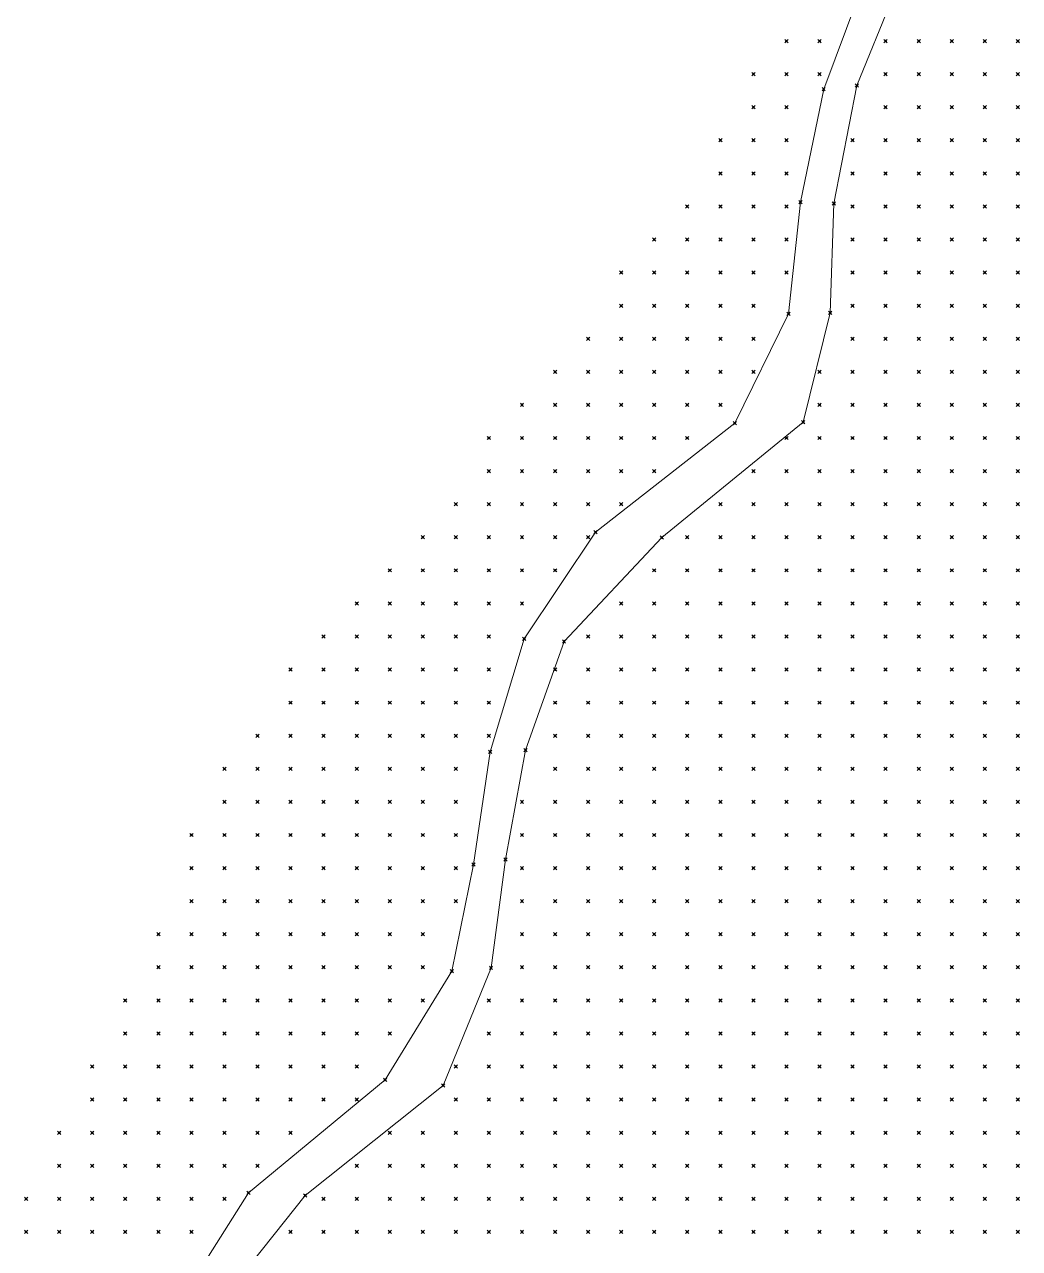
# Model space of a CAD drawing. Header units: metres. Extents: x 441556 to 446409, y 432338 to 461058.
# Drawn here: x 444989.5 to 445079.8, y 435995.3 to 436106.2 of the extents above; entities that cross this region are included whole.
import ezdxf

# ---------------------------------------------------------------- set-up
doc = ezdxf.new("R2010")
doc.units = ezdxf.units.M
doc.header["$MEASUREMENT"] = 0
doc.header["$PDMODE"] = 35
doc.header["$PDSIZE"] = 0.15
for name, color, linetype, lineweight in [('DTM-BRE-RevN_GRP_DRUM FORESTIER', 2, 'Continuous', 0), ('DTM-NOK-RevN_LIDAR_co_lidar', 91, 'Continuous', 0), ('DTM-NOK-RevN_RTK', 32, 'Continuous', 0)]:
    doc.layers.add(name, color=color, linetype=linetype, lineweight=lineweight)

msp = doc.modelspace()

# ---------------------------------------------------------------- linework, layer by layer
at = {"layer": 'DTM-BRE-RevN_GRP_DRUM FORESTIER'}
for p, q in [((445062.046, 436100.379, 327.763), (445065.784, 436110.317, 327.234)), ((445068.931, 436110.212, 327.062), (445065.064, 436100.703, 327.679)), ((445059.94, 436090.131, 328.774), (445062.046, 436100.379, 327.763)), ((445065.064, 436100.703, 327.679), (445062.971, 436090.023, 328.777)), ((445058.86, 436080.012, 329.684), (445059.94, 436090.131, 328.774)), ((445062.971, 436090.023, 328.777), (445062.638, 436080.095, 329.61)), ((445053.981, 436070.097, 331.247), (445058.86, 436080.012, 329.684)), ((445062.638, 436080.095, 329.61), (445060.196, 436070.187, 330.697)), ((445041.351, 436060.212, 333.778), (445053.981, 436070.097, 331.247)), ((445060.196, 436070.187, 330.697), (445047.355, 436059.723, 332.959)), ((445034.879, 436050.556, 335.647), (445041.351, 436060.212, 333.778)), ((445047.355, 436059.723, 332.959), (445038.487, 436050.308, 335.027)), ((445031.785, 436040.307, 337.591), (445034.879, 436050.556, 335.647)), ((445038.487, 436050.308, 335.027), (445035.006, 436040.446, 336.944)), ((445030.264, 436030.092, 339.424), (445031.785, 436040.307, 337.591)), ((445035.006, 436040.446, 336.944), (445033.166, 436030.542, 338.869)), ((445028.314, 436020.412, 341.622), (445030.264, 436030.092, 339.424)), ((445033.166, 436030.542, 338.869), (445031.864, 436020.706, 341.162)), ((445022.259, 436010.548, 344.219), (445028.314, 436020.412, 341.622)), ((445031.864, 436020.706, 341.162), (445027.535, 436010.055, 343.417)), ((445009.856, 436000.324, 347.45), (445022.259, 436010.548, 344.219)), ((445027.535, 436010.055, 343.417), (445015.011, 436000.076, 346.417)), ((445003.374, 435990.062, 348.817), (445009.856, 436000.324, 347.45)), ((445015.011, 436000.076, 346.417), (445007.467, 435990.639, 348.112))]:
    msp.add_line(p, q, dxfattribs=at)
at = {"layer": 'DTM-NOK-RevN_LIDAR_co_lidar'}
for p in [(445058.671, 436104.745, 325.923), (445061.67, 436104.745, 327.056), (445067.669, 436104.745, 327.514), (445070.668, 436104.745, 329.278), (445073.668, 436104.745, 332.194), (445076.667, 436104.745, 334.565), (445079.667, 436104.745, 336.083), (445055.672, 436101.746, 324.926), (445058.671, 436101.746, 326.694), (445061.67, 436101.746, 327.424), (445067.669, 436101.746, 327.751), (445070.668, 436101.746, 330.24), (445073.668, 436101.746, 333.091), (445076.667, 436101.746, 335.379), (445079.667, 436101.746, 336.634), (445055.672, 436098.746, 325.914), (445058.671, 436098.746, 327.335), (445067.669, 436098.746, 327.911), (445070.668, 436098.746, 331.424), (445073.668, 436098.746, 333.997), (445076.667, 436098.746, 336.348), (445079.667, 436098.746, 337.925), (445052.672, 436095.747, 324.763), (445055.672, 436095.747, 326.908), (445058.671, 436095.747, 327.933), (445064.67, 436095.747, 327.634), (445067.669, 436095.747, 328.412), (445070.668, 436095.747, 332.779), (445073.668, 436095.747, 335.708), (445076.667, 436095.747, 338.138), (445079.667, 436095.747, 340.055), (445052.672, 436092.748, 325.406), (445055.672, 436092.748, 327.574), (445058.671, 436092.748, 328.332), (445064.67, 436092.748, 327.986), (445067.669, 436092.748, 329.149), (445070.668, 436092.748, 334.276), (445073.668, 436092.748, 337.36), (445076.667, 436092.748, 339.329), (445079.667, 436092.748, 341.054), (445049.673, 436089.748, 324.93), (445052.672, 436089.748, 326.923), (445055.672, 436089.748, 328.318), (445058.671, 436089.748, 328.613), (445064.67, 436089.748, 328.29), (445067.669, 436089.748, 329.953), (445070.668, 436089.748, 334.311), (445073.668, 436089.748, 338.309), (445076.667, 436089.748, 340.509), (445079.667, 436089.748, 341.74), (445046.673, 436086.749, 324.507), (445049.673, 436086.749, 325.668), (445052.672, 436086.749, 327.698), (445055.672, 436086.749, 328.747), (445058.671, 436086.749, 328.871), (445064.67, 436086.749, 328.517), (445067.669, 436086.749, 329.866), (445070.668, 436086.749, 333.092), (445073.668, 436086.749, 338.439), (445076.667, 436086.749, 341.353), (445079.667, 436086.749, 342.303), (445043.674, 436083.75, 324.254), (445046.673, 436083.75, 324.999), (445049.673, 436083.75, 325.499), (445052.672, 436083.75, 327.342), (445055.672, 436083.75, 328.771), (445058.671, 436083.75, 329.099), (445064.67, 436083.75, 328.828), (445067.669, 436083.75, 329.344), (445070.668, 436083.75, 331.934), (445073.668, 436083.75, 337.366), (445076.667, 436083.75, 340.067), (445079.667, 436083.75, 341.312), (445043.674, 436080.75, 324.71), (445046.673, 436080.75, 325.243), (445049.673, 436080.75, 325.639), (445052.672, 436080.75, 327.251), (445055.672, 436080.75, 328.752), (445064.67, 436080.75, 329.148), (445067.669, 436080.75, 329.108), (445070.668, 436080.75, 330.191), (445073.668, 436080.75, 334.267), (445076.667, 436080.75, 336.925), (445079.667, 436080.75, 339.485), (445040.675, 436077.751, 324.641), (445043.674, 436077.751, 325.208), (445046.673, 436077.751, 325.337), (445049.673, 436077.751, 326.727), (445052.672, 436077.751, 328.229), (445055.672, 436077.751, 329.177), (445064.67, 436077.751, 329.307), (445067.669, 436077.751, 329.078), (445070.668, 436077.751, 329.155), (445073.668, 436077.751, 331.163), (445076.667, 436077.751, 334.08), (445079.667, 436077.751, 337.401), (445037.675, 436074.751, 325.565), (445040.675, 436074.751, 325.814), (445043.674, 436074.751, 325.85), (445046.673, 436074.751, 326.439), (445049.673, 436074.751, 327.987), (445052.672, 436074.751, 329.287), (445055.672, 436074.751, 329.822), (445061.67, 436074.751, 329.797), (445064.67, 436074.751, 329.469), (445067.669, 436074.751, 329.225), (445070.668, 436074.751, 329.131), (445073.668, 436074.751, 329.639), (445076.667, 436074.751, 331.359), (445079.667, 436074.751, 335.067), (445034.676, 436071.752, 325.956), (445037.675, 436071.752, 327.155), (445040.675, 436071.752, 327.154), (445043.674, 436071.752, 327.3), (445046.673, 436071.752, 328.885), (445049.673, 436071.752, 329.95), (445052.672, 436071.752, 330.368), (445061.67, 436071.752, 329.987), (445064.67, 436071.752, 329.644), (445067.669, 436071.752, 329.414), (445070.668, 436071.752, 329.28), (445073.668, 436071.752, 329.345), (445076.667, 436071.752, 329.923), (445079.667, 436071.752, 332.942), (445031.676, 436068.753, 325.889), (445034.676, 436068.753, 327.187), (445037.675, 436068.753, 328.108), (445040.675, 436068.753, 328.755), (445043.674, 436068.753, 329.526), (445046.673, 436068.753, 331.031), (445049.673, 436068.753, 331.569), (445058.671, 436068.753, 330.602), (445061.67, 436068.753, 330.187), (445064.67, 436068.753, 329.825), (445067.669, 436068.753, 329.74), (445070.668, 436068.753, 329.741), (445073.668, 436068.753, 329.759), (445076.667, 436068.753, 330.031), (445079.667, 436068.753, 331.381), (445031.676, 436065.753, 328.119), (445034.676, 436065.753, 328.989), (445037.675, 436065.753, 329.404), (445040.675, 436065.753, 330.553), (445043.674, 436065.753, 331.667), (445046.673, 436065.753, 332.193), (445055.672, 436065.753, 331.197), (445058.671, 436065.753, 330.836), (445061.67, 436065.753, 330.562), (445064.67, 436065.753, 330.57), (445067.669, 436065.753, 331.327), (445070.668, 436065.753, 331.778), (445073.668, 436065.753, 331.679), (445076.667, 436065.753, 331.088), (445079.667, 436065.753, 331.066), (445028.677, 436062.754, 329.214), (445031.676, 436062.754, 330.394), (445034.676, 436062.754, 330.998), (445037.675, 436062.754, 331.715), (445040.675, 436062.754, 332.495), (445043.674, 436062.754, 332.81), (445052.672, 436062.754, 331.92), (445055.672, 436062.754, 331.609), (445058.671, 436062.754, 331.246), (445061.67, 436062.754, 331.564), (445064.67, 436062.754, 333.42), (445067.669, 436062.754, 335.054), (445070.668, 436062.754, 335.035), (445073.668, 436062.754, 334.298), (445076.667, 436062.754, 332.543), (445079.667, 436062.754, 332.19), (445025.678, 436059.755, 330.137), (445028.677, 436059.755, 331.37), (445031.676, 436059.755, 331.749), (445034.676, 436059.755, 332.577), (445037.675, 436059.755, 333.485), (445040.675, 436059.755, 333.535), (445049.673, 436059.755, 332.736), (445052.672, 436059.755, 332.902), (445055.672, 436059.755, 333.478), (445058.671, 436059.755, 333.41), (445061.67, 436059.755, 333.995), (445064.67, 436059.755, 337.349), (445067.669, 436059.755, 339.684), (445070.668, 436059.755, 338.162), (445073.668, 436059.755, 336.759), (445076.667, 436059.755, 335.481), (445079.667, 436059.755, 335.387), (445022.678, 436056.755, 330.328), (445025.678, 436056.755, 331.933), (445028.677, 436056.755, 332.43), (445031.676, 436056.755, 332.589), (445034.676, 436056.755, 333.646), (445037.675, 436056.755, 334.095), (445046.673, 436056.755, 333.741), (445049.673, 436056.755, 334.301), (445052.672, 436056.755, 334.586), (445055.672, 436056.755, 335.564), (445058.671, 436056.755, 335.714), (445061.67, 436056.755, 336.487), (445064.67, 436056.755, 339.585), (445067.669, 436056.755, 342.149), (445070.668, 436056.755, 341.316), (445073.668, 436056.755, 340.704), (445076.667, 436056.755, 340.462), (445079.667, 436056.755, 339.892), (445019.679, 436053.756, 330.763), (445022.678, 436053.756, 331.568), (445025.678, 436053.756, 332.506), (445028.677, 436053.756, 332.713), (445031.676, 436053.756, 333.642), (445034.676, 436053.756, 334.546), (445043.674, 436053.756, 334.494), (445046.673, 436053.756, 335.765), (445049.673, 436053.756, 337.277), (445052.672, 436053.756, 336.432), (445055.672, 436053.756, 336.176), (445058.671, 436053.756, 337.001), (445061.67, 436053.756, 338.708), (445064.67, 436053.756, 340.716), (445067.669, 436053.756, 342.962), (445070.668, 436053.756, 343.775), (445073.668, 436053.756, 344.098), (445076.667, 436053.756, 343.525), (445079.667, 436053.756, 342.454), (445016.68, 436050.756, 330.23), (445019.679, 436050.756, 331.234), (445022.678, 436050.756, 331.807), (445025.678, 436050.756, 332.862), (445028.677, 436050.756, 333.348), (445031.676, 436050.756, 334.738), (445040.675, 436050.756, 334.852), (445043.674, 436050.756, 336.213), (445046.673, 436050.756, 338.296), (445049.673, 436050.756, 339.459), (445052.672, 436050.756, 337.656), (445055.672, 436050.756, 336.753), (445058.671, 436050.756, 338.122), (445061.67, 436050.756, 340.401), (445064.67, 436050.756, 341.646), (445067.669, 436050.756, 343.034), (445070.668, 436050.756, 344.989), (445073.668, 436050.756, 346.275), (445076.667, 436050.756, 345.27), (445079.667, 436050.756, 343.786), (445013.68, 436047.757, 329.856), (445016.68, 436047.757, 331.098), (445019.679, 436047.757, 331.367), (445022.678, 436047.757, 332.662), (445025.678, 436047.757, 333.555), (445028.677, 436047.757, 334.473), (445031.676, 436047.757, 335.622), (445037.675, 436047.757, 335.301), (445040.675, 436047.757, 336.147), (445043.674, 436047.757, 338.492), (445046.673, 436047.757, 340.558), (445049.673, 436047.757, 340.728), (445052.672, 436047.757, 339.139), (445055.672, 436047.757, 338.848), (445058.671, 436047.757, 340.225), (445061.67, 436047.757, 341.718), (445064.67, 436047.757, 342.159), (445067.669, 436047.757, 343.099), (445070.668, 436047.757, 345.624), (445073.668, 436047.757, 347.665), (445076.667, 436047.757, 347.664), (445079.667, 436047.757, 347.345), (445013.68, 436044.758, 332.038), (445016.68, 436044.758, 332.705), (445019.679, 436044.758, 333.009), (445022.678, 436044.758, 334.14), (445025.678, 436044.758, 334.462), (445028.677, 436044.758, 335.451), (445031.676, 436044.758, 336.258), (445037.675, 436044.758, 335.954), (445040.675, 436044.758, 337.613), (445043.674, 436044.758, 340.338), (445046.673, 436044.758, 341.61), (445049.673, 436044.758, 341.528), (445052.672, 436044.758, 341.554), (445055.672, 436044.758, 341.932), (445058.671, 436044.758, 342.61), (445061.67, 436044.758, 342.898), (445064.67, 436044.758, 342.731), (445067.669, 436044.758, 343.878), (445070.668, 436044.758, 346.025), (445073.668, 436044.758, 348.497), (445076.667, 436044.758, 349.498), (445079.667, 436044.758, 350.345), (445010.681, 436041.758, 329.709), (445013.68, 436041.758, 333.264), (445016.68, 436041.758, 334.397), (445019.679, 436041.758, 334.678), (445022.678, 436041.758, 335.523), (445025.678, 436041.758, 335.416), (445028.677, 436041.758, 336.274), (445031.676, 436041.758, 336.865), (445037.675, 436041.758, 336.845), (445040.675, 436041.758, 338.964), (445043.674, 436041.758, 341.19), (445046.673, 436041.758, 341.855), (445049.673, 436041.758, 341.92), (445052.672, 436041.758, 343.315), (445055.672, 436041.758, 344.196), (445058.671, 436041.758, 344.05), (445061.67, 436041.758, 343.424), (445064.67, 436041.758, 342.869), (445067.669, 436041.758, 344.298), (445070.668, 436041.758, 346.181), (445073.668, 436041.758, 348.735), (445076.667, 436041.758, 351.097), (445079.667, 436041.758, 352.645), (445007.681, 436038.759, 327.086), (445010.681, 436038.759, 330.946), (445013.68, 436038.759, 334.411), (445016.68, 436038.759, 335.448), (445019.679, 436038.759, 336.104), (445022.678, 436038.759, 336.817), (445025.678, 436038.759, 336.42), (445028.677, 436038.759, 337.099), (445037.675, 436038.759, 337.88), (445040.675, 436038.759, 339.816), (445043.674, 436038.759, 341.618), (445046.673, 436038.759, 342.372), (445049.673, 436038.759, 343.034), (445052.672, 436038.759, 345.156), (445055.672, 436038.759, 345.993), (445058.671, 436038.759, 344.907), (445061.67, 436038.759, 343.64), (445064.67, 436038.759, 343.52), (445067.669, 436038.759, 345.14), (445070.668, 436038.759, 347.228), (445073.668, 436038.759, 350.022), (445076.667, 436038.759, 352.912), (445079.667, 436038.759, 354.965), (445007.681, 436035.76, 327.683), (445010.681, 436035.76, 332.043), (445013.68, 436035.76, 335.254), (445016.68, 436035.76, 336.46), (445019.679, 436035.76, 337.603), (445022.678, 436035.76, 337.984), (445025.678, 436035.76, 337.197), (445028.677, 436035.76, 337.684), (445034.676, 436035.76, 337.591), (445037.675, 436035.76, 339.175), (445040.675, 436035.76, 341.289), (445043.674, 436035.76, 343.183), (445046.673, 436035.76, 344.173), (445049.673, 436035.76, 345.471), (445052.672, 436035.76, 347.55), (445055.672, 436035.76, 347.903), (445058.671, 436035.76, 347.269), (445061.67, 436035.76, 346.339), (445064.67, 436035.76, 345.335), (445067.669, 436035.76, 346.579), (445070.668, 436035.76, 348.462), (445073.668, 436035.76, 351.449), (445076.667, 436035.76, 354.18), (445079.667, 436035.76, 356.287), (445004.682, 436032.76, 328.636), (445007.681, 436032.76, 330.191), (445010.681, 436032.76, 333.44), (445013.68, 436032.76, 336.596), (445016.68, 436032.76, 338.326), (445019.679, 436032.76, 338.978), (445022.678, 436032.76, 338.664), (445025.678, 436032.76, 337.785), (445028.677, 436032.76, 338.188), (445034.676, 436032.76, 338.284), (445037.675, 436032.76, 340.006), (445040.675, 436032.76, 342.322), (445043.674, 436032.76, 344.583), (445046.673, 436032.76, 346.631), (445049.673, 436032.76, 348.188), (445052.672, 436032.76, 349.66), (445055.672, 436032.76, 349.924), (445058.671, 436032.76, 349.486), (445061.67, 436032.76, 348.899), (445064.67, 436032.76, 347.573), (445067.669, 436032.76, 347.657), (445070.668, 436032.76, 349.738), (445073.668, 436032.76, 352.478), (445076.667, 436032.76, 355.054), (445079.667, 436032.76, 357.348), (445004.682, 436029.761, 329.393), (445007.681, 436029.761, 331.599), (445010.681, 436029.761, 334.986), (445013.68, 436029.761, 337.958), (445016.68, 436029.761, 339.469), (445019.679, 436029.761, 339.779), (445022.678, 436029.761, 338.977), (445025.678, 436029.761, 338.382), (445028.677, 436029.761, 338.877), (445034.676, 436029.761, 338.977), (445037.675, 436029.761, 340.315), (445040.675, 436029.761, 342.659), (445043.674, 436029.761, 345.441), (445046.673, 436029.761, 348.027), (445049.673, 436029.761, 349.409), (445052.672, 436029.761, 350.757), (445055.672, 436029.761, 351.891), (445058.671, 436029.761, 351.22), (445061.67, 436029.761, 350.772), (445064.67, 436029.761, 350.134), (445067.669, 436029.761, 349.463), (445070.668, 436029.761, 350.323), (445073.668, 436029.761, 352.892), (445076.667, 436029.761, 355.434), (445079.667, 436029.761, 357.653), (445004.682, 436026.761, 328.87), (445007.681, 436026.761, 331.453), (445010.681, 436026.761, 334.567), (445013.68, 436026.761, 337.223), (445016.68, 436026.761, 339.038), (445019.679, 436026.761, 339.806), (445022.678, 436026.761, 339.47), (445025.678, 436026.761, 339.149), (445028.677, 436026.761, 339.596), (445034.676, 436026.761, 339.661), (445037.675, 436026.761, 340.359), (445040.675, 436026.761, 343.124), (445043.674, 436026.761, 346.522), (445046.673, 436026.761, 348.582), (445049.673, 436026.761, 350.31), (445052.672, 436026.761, 351.88), (445055.672, 436026.761, 353.318), (445058.671, 436026.761, 353.22), (445061.67, 436026.761, 352.906), (445064.67, 436026.761, 352.28), (445067.669, 436026.761, 351.268), (445070.668, 436026.761, 350.932), (445073.668, 436026.761, 353.019), (445076.667, 436026.761, 355.466), (445079.667, 436026.761, 357.818), (445001.683, 436023.762, 326.873), (445004.682, 436023.762, 328.995), (445007.681, 436023.762, 331.113), (445010.681, 436023.762, 333.301), (445013.68, 436023.762, 335.58), (445016.68, 436023.762, 338.107), (445019.679, 436023.762, 339.519), (445022.678, 436023.762, 339.803), (445025.678, 436023.762, 339.88), (445034.676, 436023.762, 340.377), (445037.675, 436023.762, 341.331), (445040.675, 436023.762, 343.991), (445043.674, 436023.762, 347.338), (445046.673, 436023.762, 349.418), (445049.673, 436023.762, 351.187), (445052.672, 436023.762, 353.057), (445055.672, 436023.762, 354.264), (445058.671, 436023.762, 354.799), (445061.67, 436023.762, 354.708), (445064.67, 436023.762, 354.093), (445067.669, 436023.762, 353.185), (445070.668, 436023.762, 352.302), (445073.668, 436023.762, 353.345), (445076.667, 436023.762, 355.447), (445079.667, 436023.762, 358.307), (445001.683, 436020.763, 328.991), (445004.682, 436020.763, 330.181), (445007.681, 436020.763, 331.933), (445010.681, 436020.763, 333.765), (445013.68, 436020.763, 335.545), (445016.68, 436020.763, 337.423), (445019.679, 436020.763, 339.08), (445022.678, 436020.763, 340.334), (445025.678, 436020.763, 341.021), (445034.676, 436020.763, 341.018), (445037.675, 436020.763, 342.517), (445040.675, 436020.763, 344.903), (445043.674, 436020.763, 348.55), (445046.673, 436020.763, 351.057), (445049.673, 436020.763, 352.347), (445052.672, 436020.763, 353.822), (445055.672, 436020.763, 355.022), (445058.671, 436020.763, 356.01), (445061.67, 436020.763, 356.852), (445064.67, 436020.763, 357.165), (445067.669, 436020.763, 356.026), (445070.668, 436020.763, 354.252), (445073.668, 436020.763, 354.04), (445076.667, 436020.763, 355.584), (445079.667, 436020.763, 358.68), (444998.683, 436017.763, 330.783), (445001.683, 436017.763, 332.265), (445004.682, 436017.763, 333.561), (445007.681, 436017.763, 334.815), (445010.681, 436017.763, 335.647), (445013.68, 436017.763, 337.06), (445016.68, 436017.763, 338.681), (445019.679, 436017.763, 340.257), (445022.678, 436017.763, 341.602), (445025.678, 436017.763, 342.134), (445031.676, 436017.763, 341.547), (445034.676, 436017.763, 341.724), (445037.675, 436017.763, 343.187), (445040.675, 436017.763, 345.843), (445043.674, 436017.763, 350.211), (445046.673, 436017.763, 352.516), (445049.673, 436017.763, 353.427), (445052.672, 436017.763, 355.022), (445055.672, 436017.763, 356.183), (445058.671, 436017.763, 357.136), (445061.67, 436017.763, 358.48), (445064.67, 436017.763, 359.408), (445067.669, 436017.763, 359.158), (445070.668, 436017.763, 357.621), (445073.668, 436017.763, 355.938), (445076.667, 436017.763, 356.362), (445079.667, 436017.763, 358.87), (444998.683, 436014.764, 334.356), (445001.683, 436014.764, 336.686), (445004.682, 436014.764, 338.116), (445007.681, 436014.764, 339.683), (445010.681, 436014.764, 339.902), (445013.68, 436014.764, 340.471), (445016.68, 436014.764, 341.704), (445019.679, 436014.764, 342.446), (445022.678, 436014.764, 342.86), (445031.676, 436014.764, 342.166), (445034.676, 436014.764, 342.634), (445037.675, 436014.764, 344.142), (445040.675, 436014.764, 346.848), (445043.674, 436014.764, 351.09), (445046.673, 436014.764, 353.808), (445049.673, 436014.764, 354.793), (445052.672, 436014.764, 356.192), (445055.672, 436014.764, 357.301), (445058.671, 436014.764, 358.23), (445061.67, 436014.764, 359.471), (445064.67, 436014.764, 360.448), (445067.669, 436014.764, 361.092), (445070.668, 436014.764, 360.614), (445073.668, 436014.764, 358.732), (445076.667, 436014.764, 357.852), (445079.667, 436014.764, 359.19), (444995.684, 436011.765, 333.479), (444998.683, 436011.765, 337.823), (445001.683, 436011.765, 340.368), (445004.682, 436011.765, 341.879), (445007.681, 436011.765, 343.501), (445010.681, 436011.765, 343.881), (445013.68, 436011.765, 343.766), (445016.68, 436011.765, 343.964), (445019.679, 436011.765, 343.893), (445028.677, 436011.765, 342.871), (445031.676, 436011.765, 342.779), (445034.676, 436011.765, 343.356), (445037.675, 436011.765, 345.466), (445040.675, 436011.765, 347.952), (445043.674, 436011.765, 351.15), (445046.673, 436011.765, 354.616), (445049.673, 436011.765, 356.28), (445052.672, 436011.765, 357.207), (445055.672, 436011.765, 358.184), (445058.671, 436011.765, 359.262), (445061.67, 436011.765, 360.383), (445064.67, 436011.765, 361.387), (445067.669, 436011.765, 362.06), (445070.668, 436011.765, 362.106), (445073.668, 436011.765, 360.666), (445076.667, 436011.765, 359.562), (445079.667, 436011.765, 359.89), (444995.684, 436008.765, 335.779), (444998.683, 436008.765, 339.919), (445001.683, 436008.765, 342.446), (445004.682, 436008.765, 344.567), (445007.681, 436008.765, 345.859), (445010.681, 436008.765, 346.019), (445013.68, 436008.765, 345.611), (445016.68, 436008.765, 345.077), (445019.679, 436008.765, 344.516), (445028.677, 436008.765, 343.317), (445031.676, 436008.765, 343.349), (445034.676, 436008.765, 344.045), (445037.675, 436008.765, 346.512), (445040.675, 436008.765, 348.897), (445043.674, 436008.765, 351.328), (445046.673, 436008.765, 354.505), (445049.673, 436008.765, 356.808), (445052.672, 436008.765, 357.996), (445055.672, 436008.765, 358.983), (445058.671, 436008.765, 360.08), (445061.67, 436008.765, 361.369), (445064.67, 436008.765, 362.45), (445067.669, 436008.765, 363.144), (445070.668, 436008.765, 363.303), (445073.668, 436008.765, 362.194), (445076.667, 436008.765, 361.603), (445079.667, 436008.765, 361.429), (444992.685, 436005.766, 332.881), (444995.684, 436005.766, 336.498), (444998.683, 436005.766, 340.769), (445001.683, 436005.766, 343.462), (445004.682, 436005.766, 346.007), (445007.681, 436005.766, 347.178), (445010.681, 436005.766, 346.873), (445013.68, 436005.766, 346.283), (445022.678, 436005.766, 344.333), (445025.678, 436005.766, 344.006), (445028.677, 436005.766, 343.705), (445031.676, 436005.766, 344.107), (445034.676, 436005.766, 345.318), (445037.675, 436005.766, 347.499), (445040.675, 436005.766, 349.385), (445043.674, 436005.766, 351.313), (445046.673, 436005.766, 353.767), (445049.673, 436005.766, 356.522), (445052.672, 436005.766, 358.741), (445055.672, 436005.766, 360.049), (445058.671, 436005.766, 361.182), (445061.67, 436005.766, 362.794), (445064.67, 436005.766, 363.935), (445067.669, 436005.766, 364.389), (445070.668, 436005.766, 364.464), (445073.668, 436005.766, 363.938), (445076.667, 436005.766, 363.734), (445079.667, 436005.766, 363.898), (444992.685, 436002.766, 333.921), (444995.684, 436002.766, 338.468), (444998.683, 436002.766, 342.166), (445001.683, 436002.766, 345.071), (445004.682, 436002.766, 347.108), (445007.681, 436002.766, 347.495), (445010.681, 436002.766, 346.938), (445019.679, 436002.766, 345.159), (445022.678, 436002.766, 344.726), (445025.678, 436002.766, 344.39), (445028.677, 436002.766, 344.208), (445031.676, 436002.766, 344.605), (445034.676, 436002.766, 346.095), (445037.675, 436002.766, 348.599), (445040.675, 436002.766, 350.381), (445043.674, 436002.766, 352.257), (445046.673, 436002.766, 354.34), (445049.673, 436002.766, 356.984), (445052.672, 436002.766, 359.444), (445055.672, 436002.766, 361.351), (445058.671, 436002.766, 362.663), (445061.67, 436002.766, 364.057), (445064.67, 436002.766, 365.203), (445067.669, 436002.766, 365.744), (445070.668, 436002.766, 365.577), (445073.668, 436002.766, 365.361), (445076.667, 436002.766, 365.469), (445079.667, 436002.766, 365.904), (444989.685, 435999.767, 330.092), (444992.685, 435999.767, 335.377), (444995.684, 435999.767, 339.902), (444998.683, 435999.767, 343.211), (445001.683, 435999.767, 346.231), (445004.682, 435999.767, 347.71), (445007.681, 435999.767, 347.589), (445016.68, 435999.767, 346.012), (445019.679, 435999.767, 345.591), (445022.678, 435999.767, 345.252), (445025.678, 435999.767, 345.032), (445028.677, 435999.767, 345.034), (445031.676, 435999.767, 345.625), (445034.676, 435999.767, 347.442), (445037.675, 435999.767, 350.143), (445040.675, 435999.767, 352.375), (445043.674, 435999.767, 354.251), (445046.673, 435999.767, 357.684), (445049.673, 435999.767, 360.282), (445052.672, 435999.767, 361.287), (445055.672, 435999.767, 362.531), (445058.671, 435999.767, 364.042), (445061.67, 435999.767, 365.29), (445064.67, 435999.767, 366.212), (445067.669, 435999.767, 366.818), (445070.668, 435999.767, 366.789), (445073.668, 435999.767, 366.871), (445076.667, 435999.767, 367.1), (445079.667, 435999.767, 367.662), (444989.685, 435996.768, 333.303), (444992.685, 435996.768, 337.317), (444995.684, 435996.768, 340.898), (444998.683, 435996.768, 344.129), (445001.683, 435996.768, 346.74), (445004.682, 435996.768, 347.791), (445013.68, 435996.768, 346.972), (445016.68, 435996.768, 346.788), (445019.679, 435996.768, 347.11), (445022.678, 435996.768, 346.981), (445025.678, 435996.768, 346.358), (445028.677, 435996.768, 346.115), (445031.676, 435996.768, 346.73), (445034.676, 435996.768, 349.212), (445037.675, 435996.768, 351.514), (445040.675, 435996.768, 353.358), (445043.674, 435996.768, 355.511), (445046.673, 435996.768, 358.363), (445049.673, 435996.768, 361.701), (445052.672, 435996.768, 363.039), (445055.672, 435996.768, 363.494), (445058.671, 435996.768, 365.146), (445061.67, 435996.768, 366.374), (445064.67, 435996.768, 367.032), (445067.669, 435996.768, 367.546), (445070.668, 435996.768, 367.898), (445073.668, 435996.768, 368.36), (445076.667, 435996.768, 368.702), (445079.667, 435996.768, 369.399)]:
    msp.add_point(p, dxfattribs=at)
at = {"layer": 'DTM-NOK-RevN_RTK'}
for p in [(445065.064, 436100.703, 327.679), (445062.046, 436100.379, 327.763), (445059.94, 436090.131, 328.774), (445062.971, 436090.023, 328.777), (445058.86, 436080.012, 329.684), (445062.638, 436080.095, 329.61), (445053.981, 436070.097, 331.247), (445060.196, 436070.187, 330.697), (445041.351, 436060.212, 333.778), (445047.355, 436059.723, 332.959), (445034.879, 436050.556, 335.647), (445038.487, 436050.308, 335.027), (445031.785, 436040.307, 337.591), (445035.006, 436040.446, 336.944), (445030.264, 436030.092, 339.424), (445033.166, 436030.542, 338.869), (445028.314, 436020.412, 341.622), (445031.864, 436020.706, 341.162), (445022.259, 436010.548, 344.219), (445027.535, 436010.055, 343.417), (445009.856, 436000.324, 347.45), (445015.011, 436000.076, 346.417)]:
    msp.add_point(p, dxfattribs=at)

doc.saveas('drawing.dxf')
